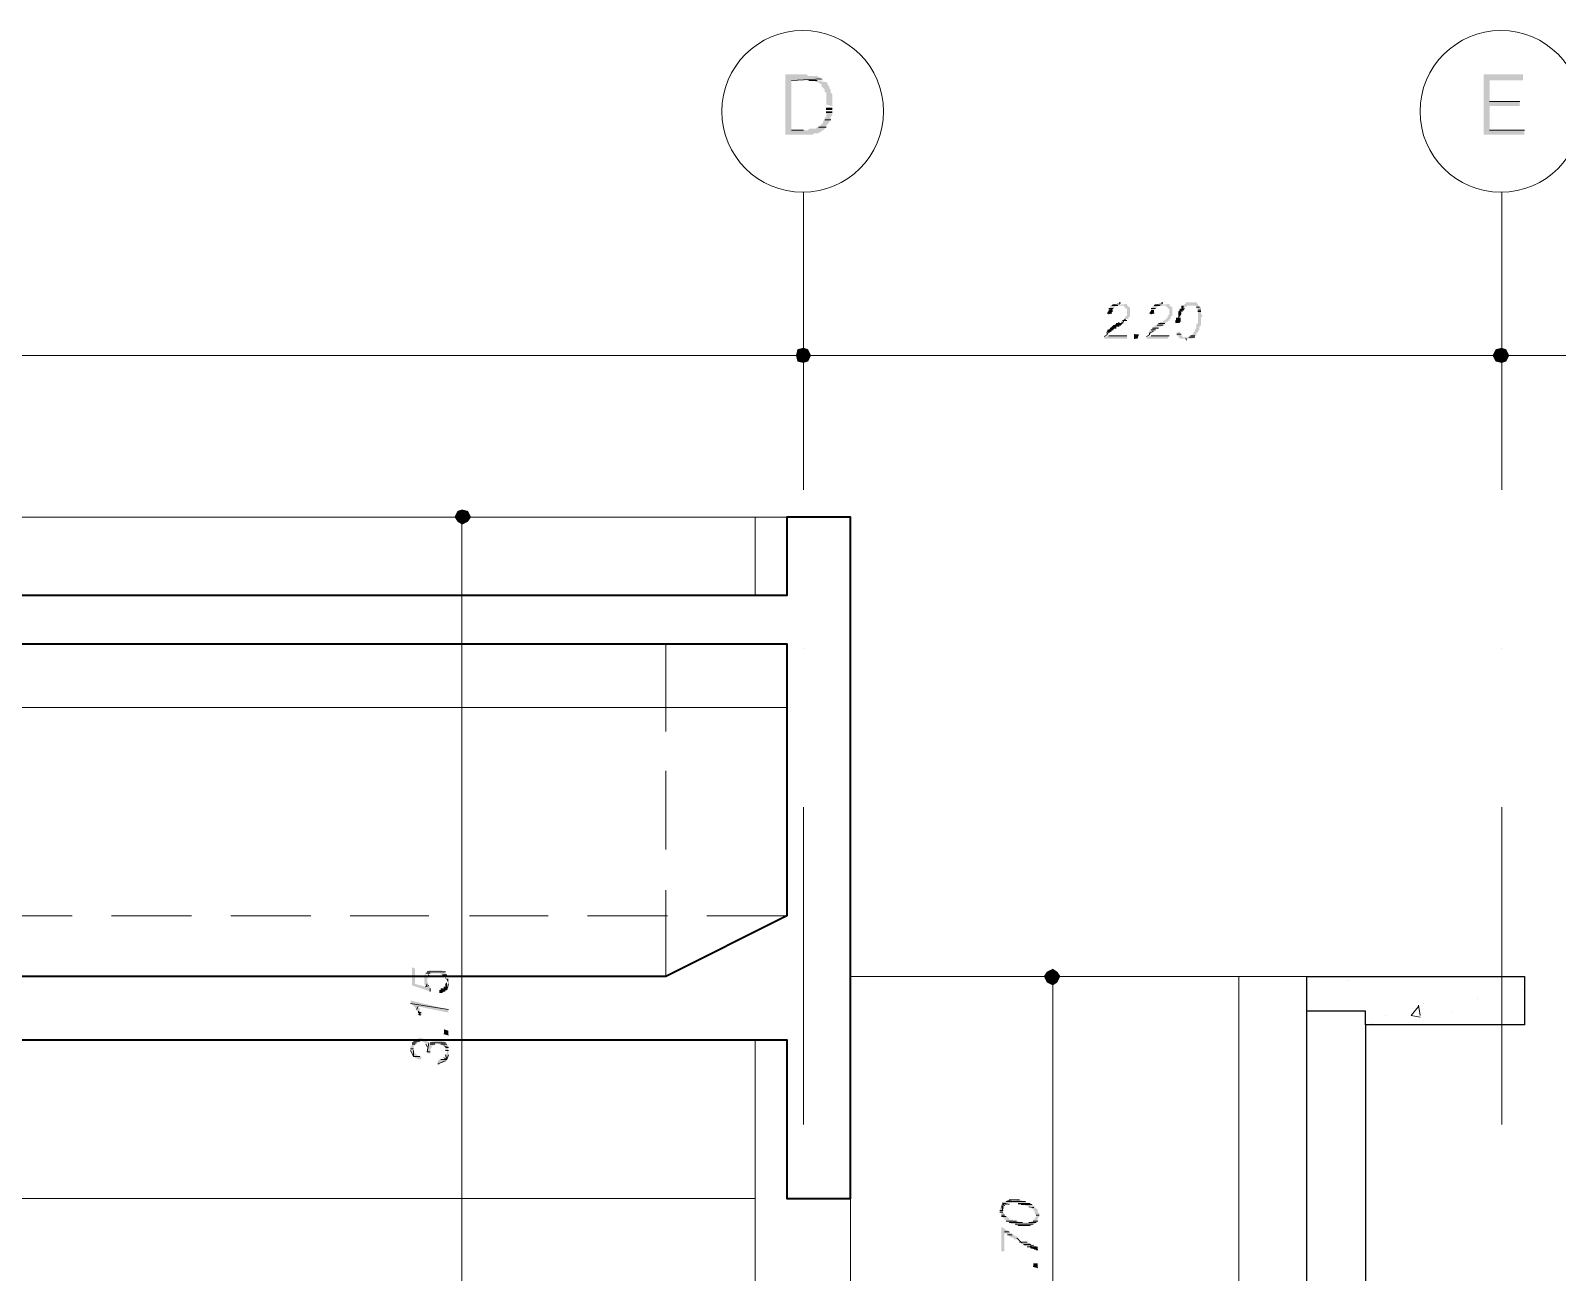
# Model space of a CAD drawing. Header units: millimetres. Extents: x 182 to 575, y -105 to 95.
# Drawn here: x 288.697 to 293.508, y 87.478 to 91.392 of the extents above; entities that cross this region are included whole.
import ezdxf

# ---------------------------------------------------------------- set-up
doc = ezdxf.new("R2010")
doc.units = ezdxf.units.MM
doc.header["$MEASUREMENT"] = 0
doc.layers.add('PDF_Geometry', color=7, linetype='Continuous')
doc.layers.add('PDF_Solid Fills', color=7, linetype='Continuous')

msp = doc.modelspace()

# ---------------------------------------------------------------- hatches: boundary and pattern name
at = {"layer": 'PDF_Solid Fills', "transparency": 33554559}
for points in [[(291.1659, 91.2348), (291.1945, 91.2348), (291.1945, 91.2396), (291.1897, 91.2396), (291.185, 91.2443), (291.1802, 91.2443), (291.1754, 91.2491), (291.1469, 91.2491), (291.1421, 91.2539), (291.0754, 91.2539), (291.0754, 91.0634), (291.1612, 91.0634), (291.1652, 91.0675), (291.1802, 91.0681), (291.1845, 91.0725), (291.1897, 91.0729), (291.1897, 91.0777), (291.1945, 91.0777), (291.1993, 91.0824), (291.204, 91.0872), (291.204, 91.092), (291.2088, 91.0967), (291.2135, 91.1015), (291.2135, 91.1062), (291.2183, 91.111), (291.2183, 91.1205), (291.2231, 91.1253), (291.2231, 91.1301), (291.204, 91.1348), (291.204, 91.1205), (291.1993, 91.1158), (291.1993, 91.111), (291.1945, 91.1062), (291.1945, 91.1015), (291.1897, 91.0967), (291.185, 91.092), (291.1802, 91.0872), (291.1754, 91.0872), (291.1707, 91.0824), (291.1516, 91.0824), (291.1469, 91.0777), (291.0945, 91.0777), (291.0945, 91.2348), (291.1612, 91.2348), (291.1666, 91.2341), (291.1707, 91.2301), (291.1802, 91.2301), (291.1802, 91.2253), (291.185, 91.2253), (291.1897, 91.2205), (291.1897, 91.2158), (291.1945, 91.211), (291.1993, 91.2062), (291.1993, 91.1967), (291.204, 91.1967), (291.204, 91.1586), (291.2231, 91.1539), (291.2231, 91.192), (291.2183, 91.1967), (291.2183, 91.2062), (291.2135, 91.211), (291.2135, 91.2158), (291.2088, 91.2205), (291.2088, 91.2253), (291.204, 91.2301), (291.1993, 91.2301)], [(293.404, 91.0634), (293.404, 91.0777), (293.2945, 91.0777), (293.2945, 91.1539), (293.3897, 91.1539), (293.3897, 91.1681), (293.2945, 91.1681), (293.2945, 91.2348), (293.3993, 91.2348), (293.3993, 91.2539), (293.2754, 91.2539), (293.2754, 91.0634)], [(292.1516, 90.5158), (292.1516, 90.492), (292.1469, 90.492), (292.1469, 90.4872), (292.1421, 90.4824), (292.1564, 90.4824), (292.1564, 90.4872), (292.1612, 90.492), (292.1612, 90.5205), (292.1564, 90.5205), (292.1564, 90.5253), (292.1516, 90.5253), (292.1516, 90.5301), (292.104, 90.5253), (292.0993, 90.5253), (292.0993, 90.5205), (292.0945, 90.5158), (292.0945, 90.511), (292.1088, 90.511), (292.1088, 90.5158), (292.1135, 90.5205), (292.1183, 90.5253), (292.1421, 90.5253), (292.1421, 90.5205), (292.1469, 90.5205), (292.1469, 90.5158)], [(292.2231, 90.4443), (292.2183, 90.4396), (292.2373, 90.4443), (292.2373, 90.4491), (292.2421, 90.4491), (292.2469, 90.4539), (292.2516, 90.4539), (292.2516, 90.4586), (292.2612, 90.4586), (292.2612, 90.4634), (292.2659, 90.4634), (292.2707, 90.4681), (292.2754, 90.4729), (292.2802, 90.4729), (292.2802, 90.4777), (292.285, 90.4777), (292.285, 90.4824), (292.2897, 90.4824), (292.2897, 90.492), (292.2945, 90.492), (292.2945, 90.5205), (292.2897, 90.5205), (292.2897, 90.5253), (292.285, 90.5253), (292.285, 90.5301), (292.2373, 90.5253), (292.2326, 90.5253), (292.2326, 90.5205), (292.2278, 90.5158), (292.2278, 90.511), (292.2373, 90.511), (292.2421, 90.5158), (292.2469, 90.5205), (292.2516, 90.5253), (292.2754, 90.5253), (292.2754, 90.5205), (292.2802, 90.5205), (292.2802, 90.5158), (292.285, 90.5158), (292.285, 90.4967), (292.2802, 90.492), (292.2802, 90.4872), (292.2754, 90.4824), (292.2707, 90.4777), (292.2659, 90.4777), (292.2659, 90.4729), (292.2564, 90.4729), (292.2564, 90.4681), (292.2516, 90.4681), (292.2469, 90.4634), (292.2421, 90.4634), (292.2373, 90.4586), (292.2326, 90.4539), (292.2278, 90.4491), (292.2231, 90.4491)], [(292.3516, 90.4301), (292.3469, 90.4253), (292.3278, 90.4253), (292.3278, 90.4301), (292.3231, 90.4301), (292.3231, 90.4348), (292.3183, 90.4396), (292.3183, 90.4443), (292.3088, 90.4396), (292.3088, 90.4301), (292.3135, 90.4301), (292.3135, 90.4253), (292.3183, 90.4253), (292.3183, 90.4205), (292.3612, 90.4205), (292.3612, 90.4253), (292.3659, 90.4253), (292.3659, 90.4301), (292.3707, 90.4301), (292.3707, 90.4396), (292.3754, 90.4396), (292.3754, 90.4443), (292.3802, 90.4491), (292.3802, 90.4586), (292.385, 90.4634), (292.385, 90.4872), (292.3897, 90.492), (292.3897, 90.4967), (292.385, 90.4967), (292.385, 90.5205), (292.3802, 90.5205), (292.3802, 90.5253), (292.3754, 90.5253), (292.3754, 90.5301), (292.3707, 90.5348), (292.3373, 90.5348), (292.3373, 90.5301), (292.3326, 90.5301), (292.3326, 90.5253), (292.3278, 90.5253), (292.3278, 90.5205), (292.3373, 90.5205), (292.3421, 90.5253), (292.3659, 90.5253), (292.3707, 90.5205), (292.3707, 90.5158), (292.3754, 90.5158), (292.3754, 90.4681), (292.3707, 90.4681), (292.3707, 90.4539), (292.3659, 90.4491), (292.3659, 90.4443), (292.3612, 90.4396), (292.3612, 90.4348), (292.3564, 90.4348), (292.3564, 90.4301)], [(292.3326, 90.511), (292.3183, 90.5158), (292.3183, 90.5062), (292.3278, 90.5062), (292.3278, 90.511)], [(292.0897, 90.4443), (292.085, 90.4396), (292.104, 90.4443), (292.104, 90.4491), (292.1088, 90.4491), (292.1135, 90.4539), (292.1183, 90.4539), (292.1183, 90.4586), (292.1278, 90.4586), (292.1278, 90.4634), (292.1326, 90.4634), (292.1373, 90.4681), (292.1231, 90.4729), (292.1231, 90.4681), (292.1183, 90.4681), (292.1135, 90.4634), (292.1088, 90.4634), (292.104, 90.4586), (292.0993, 90.4539), (292.0945, 90.4491), (292.0897, 90.4491)], [(292.0802, 90.4253), (292.0802, 90.4205), (292.1516, 90.4205), (292.1516, 90.4301), (292.0945, 90.4301)], [(292.1754, 90.4348), (292.1754, 90.4205), (292.185, 90.4205), (292.1897, 90.4348)], [(292.2135, 90.4253), (292.2135, 90.4205), (292.2802, 90.4205), (292.285, 90.4301), (292.2278, 90.4301)], [(291.1135, 90.3872), (291.1088, 90.3681), (291.1135, 90.3491), (291.1326, 90.3443), (291.1469, 90.3491), (291.1564, 90.3681), (291.1469, 90.3872), (291.1326, 90.392)], [(293.3135, 90.3872), (293.304, 90.3681), (293.3135, 90.3491), (293.3326, 90.3443), (293.3469, 90.3491), (293.3564, 90.3681), (293.3469, 90.3872), (293.3326, 90.392)], [(290.0564, 89.8824), (290.0421, 89.8777), (290.0326, 89.8586), (290.0421, 89.8443), (290.0564, 89.8348), (290.0754, 89.8443), (290.085, 89.8586), (290.0754, 89.8777)], [(289.985, 88.3586), (289.9945, 88.3586), (289.9977, 88.3618), (290.004, 88.3634), (290.004, 88.3662), (290.0088, 88.3682), (290.0135, 88.3777), (290.0135, 88.392), (290.01, 88.3741), (290.0088, 88.3729), (290.0088, 88.392), (290.004, 88.3872), (290.004, 88.3777), (289.9993, 88.3777), (289.9993, 88.3729), (289.9897, 88.3729), (289.9897, 88.3682), (289.985, 88.3682)], [(291.9183, 88.4348), (291.8992, 88.4253), (291.8897, 88.411), (291.8992, 88.392), (291.9183, 88.3824), (291.9326, 88.392), (291.9421, 88.411), (291.9326, 88.4253)], [(289.9135, 88.3015), (289.9231, 88.3015), (289.9231, 88.311), (289.9183, 88.311), (289.9183, 88.3158), (290.0135, 88.2967), (290.0135, 88.3062), (289.8945, 88.3348), (289.8945, 88.3253), (289.8993, 88.3205), (289.904, 88.3193), (289.904, 88.3158), (289.9088, 88.3158), (289.9088, 88.311), (289.9135, 88.3062)], [(289.9183, 88.292), (289.9231, 88.2872), (289.9278, 88.2872)], [(289.9993, 88.2301), (290.0135, 88.2253), (290.0135, 88.2396), (289.9993, 88.2443)], [(291.7945, 87.5967), (291.7897, 87.5967), (291.7897, 87.6015), (291.785, 87.6015), (291.7802, 87.6062), (291.7754, 87.6062), (291.7754, 87.611), (291.7707, 87.611), (291.7659, 87.6158), (291.7564, 87.6205), (291.7564, 87.5443), (291.7659, 87.5443), (291.7659, 87.6015), (291.7707, 87.6015), (291.7754, 87.5967), (291.7802, 87.5967), (291.7802, 87.592), (291.785, 87.592), (291.785, 87.5872), (291.7945, 87.5872), (291.7945, 87.5824), (291.8135, 87.5824), (291.8088, 87.5872), (291.804, 87.592), (291.7992, 87.592)], [(291.8469, 87.5682), (291.8231, 87.5682), (291.8278, 87.5634), (291.8516, 87.5634)], [(291.8469, 87.557), (291.8469, 87.5539), (291.8588, 87.5515), (291.8612, 87.5491), (291.8707, 87.5491), (291.8707, 87.5586), (291.8421, 87.5586)], [(291.8564, 87.4967), (291.8707, 87.492), (291.8707, 87.5062), (291.8564, 87.5062)]]:
    msp.add_hatch(color=256, dxfattribs=at).paths.add_polyline_path(points)
h = msp.add_hatch(color=256, dxfattribs=at)
h.paths.add_polyline_path([(289.9897, 88.4205), (289.9897, 88.4158), (289.9945, 88.4158), (290.0135, 88.411), (290.0088, 88.4158), (290.004, 88.4205), (290.004, 88.4253), (289.9945, 88.4253), (289.9945, 88.4301), (289.9516, 88.4301), (289.9469, 88.4253), (289.9421, 88.4205), (289.9516, 88.4158), (289.9564, 88.4205)])
h.paths.add_polyline_path([(289.9373, 88.4158), (289.9373, 88.3872), (289.9421, 88.3824), (289.9421, 88.3777), (289.9088, 88.3872), (289.9088, 88.4348), (289.8993, 88.4396), (289.8993, 88.3824), (289.9564, 88.3634), (289.9564, 88.3777), (289.9516, 88.3824), (289.9469, 88.3872), (289.9469, 88.4062), (289.9421, 88.4205), (289.9421, 88.4158)])
h = msp.add_hatch(color=256, dxfattribs=at)
h.paths.add_polyline_path([(289.9373, 88.3967), (289.9373, 88.4062), (289.9373, 88.3967)], flags=0)
h.paths.add_polyline_path([(289.9373, 88.4062), (289.9373, 88.3967), (289.9373, 88.4062)], flags=0)
h.paths.add_polyline_path([(289.9373, 88.3872), (289.9373, 88.4158), (289.9373, 88.3872)], flags=0)
h.paths.add_polyline_path([(289.9421, 88.3824), (289.9421, 88.4205), (289.9421, 88.3824)], flags=0)
h.paths.add_polyline_path([(289.9421, 88.4205), (289.9421, 88.3824), (289.9421, 88.4205)], flags=0)
h = msp.add_hatch(color=256, dxfattribs=at)
h.paths.add_polyline_path([(289.9278, 88.1491), (289.9278, 88.1586), (289.9183, 88.1586), (289.9135, 88.1634), (289.9088, 88.1681), (289.904, 88.1729), (289.904, 88.192), (289.9088, 88.192), (289.9088, 88.1967), (289.9135, 88.2015), (289.9183, 88.2015), (289.9231, 88.2062), (289.9278, 88.2062), (289.9338, 88.2051), (289.9373, 88.2015), (289.9421, 88.2015), (289.9421, 88.1967), (289.9516, 88.2015), (289.9469, 88.2062), (289.9421, 88.211), (289.9373, 88.211), (289.9326, 88.2158), (289.9183, 88.2158), (289.9135, 88.211), (289.9088, 88.211), (289.904, 88.2062), (289.8993, 88.2015), (289.8993, 88.192), (289.8945, 88.192), (289.8945, 88.1777), (289.8993, 88.1681), (289.8993, 88.1634), (289.904, 88.1586), (289.9088, 88.1586), (289.9088, 88.1539), (289.9151, 88.1523), (289.9183, 88.1491)])
h.paths.add_polyline_path([(289.9802, 88.1348), (289.985, 88.1348), (289.9866, 88.1364), (289.9993, 88.1396), (290.0016, 88.142), (290.0088, 88.1443), (290.0088, 88.1491), (290.0135, 88.1539), (290.0135, 88.192), (290.0088, 88.1967), (290.004, 88.2015), (289.9993, 88.2062), (289.9945, 88.2062), (289.9897, 88.211), (289.9707, 88.211), (289.9707, 88.2062), (289.9612, 88.2062), (289.9612, 88.2015), (289.9564, 88.2015), (289.9564, 88.1967), (289.9516, 88.1967), (289.9516, 88.2015), (289.9469, 88.1872), (289.9469, 88.1681), (289.9564, 88.1681), (289.9564, 88.1824), (289.9612, 88.1872), (289.9612, 88.192), (289.9659, 88.192), (289.9659, 88.1967), (289.9707, 88.1967), (289.9754, 88.2015), (289.9802, 88.2015), (289.985, 88.1967), (289.9945, 88.1967), (289.9945, 88.192), (289.9993, 88.192), (290.004, 88.1872), (290.004, 88.1777), (290.0088, 88.1777), (290.0088, 88.1681), (290.004, 88.1634), (290.004, 88.1539), (289.9993, 88.1539), (289.9993, 88.1491), (289.985, 88.1491), (289.9802, 88.1443)])
h = msp.add_hatch(color=256, dxfattribs=at)
h.paths.add_polyline_path([(291.8612, 87.6872), (291.8564, 87.6872), (291.8564, 87.692), (291.8278, 87.692), (291.8326, 87.6872), (291.8421, 87.6872), (291.8612, 87.6824)])
h.paths.add_polyline_path([(291.8707, 87.6777), (291.8659, 87.6777), (291.8659, 87.6824), (291.8612, 87.6824), (291.8516, 87.6824), (291.8516, 87.6777), (291.8564, 87.6777), (291.8564, 87.6729), (291.8612, 87.6729), (291.8612, 87.6634), (291.8659, 87.6586), (291.8659, 87.6539), (291.8612, 87.6491), (291.8612, 87.6443), (291.8564, 87.6443), (291.8564, 87.6396), (291.8516, 87.6396), (291.8469, 87.6348), (291.8135, 87.6348), (291.8088, 87.6396), (291.7945, 87.6396), (291.7897, 87.6443), (291.7802, 87.6443), (291.7802, 87.6491), (291.7754, 87.6491), (291.7754, 87.6539), (291.7707, 87.6539), (291.7659, 87.6586), (291.7659, 87.6634), (291.7612, 87.6681), (291.7612, 87.6777), (291.7659, 87.6824), (291.7659, 87.6872), (291.7707, 87.692), (291.7802, 87.692), (291.785, 87.6967), (291.8373, 87.6967), (291.8326, 87.7015), (291.8231, 87.7015), (291.8183, 87.7062), (291.7754, 87.7015), (291.7659, 87.7015), (291.7659, 87.6967), (291.7612, 87.6967), (291.7564, 87.692), (291.7564, 87.6824), (291.7516, 87.6824), (291.7516, 87.6681), (291.7564, 87.6634), (291.7564, 87.6539), (291.7612, 87.6539), (291.7612, 87.6491), (291.7659, 87.6491), (291.7659, 87.6443), (291.7707, 87.6443), (291.7707, 87.6396), (291.7754, 87.6396), (291.7802, 87.6348), (291.785, 87.6348), (291.785, 87.6301), (291.7992, 87.6301), (291.804, 87.6253), (291.8516, 87.6253), (291.8564, 87.6301), (291.8612, 87.6301), (291.8659, 87.6348), (291.8707, 87.6396), (291.8707, 87.6491), (291.8754, 87.6539), (291.8754, 87.6634), (291.8707, 87.6681)])

# ---------------------------------------------------------------- linework, layer by layer
at = {"layer": 'PDF_Geometry', "lineweight": 20}
msp.add_lwpolyline([(291.1897, 91.2396), (291.0945, 91.2348), (291.1897, 91.2396)], close=True, dxfattribs=at)
for points in [[(291.1588, 91.2348), (291.1754, 91.2348), (291.1493, 91.2348)], [(293.3897, 91.1681), (293.2945, 91.1681), (293.3897, 91.1681)], [(291.1802, 91.0872), (291.204, 91.0872), (291.1802, 91.0872)], [(291.1993, 91.111), (291.2183, 91.111), (291.1993, 91.111)], [(291.0945, 91.0777), (291.1326, 91.0777), (291.0945, 91.0777)], [(293.404, 91.0777), (293.2945, 91.0777), (293.404, 91.0777)], [(286.9278, 89.8586), (291.0802, 89.8586)], [(290.9802, 89.8586), (290.9802, 89.611)], [(292.504, 86.711), (292.504, 88.411), (292.7183, 88.411)], [(290.9802, 88.211), (290.9802, 86.711)], [(286.9278, 87.711), (290.9802, 87.711)], [(291.2802, 87.711), (291.2802, 86.711)]]:
    msp.add_lwpolyline(points, dxfattribs=at)
msp.add_lwpolyline([(291.2135, 91.1562, 0, 0, 0), (291.2135, 91.1491, 0.0191, 0.0191, 0), (291.2135, 91.142, 0, 0, 0), (291.2135, 91.1372, 0.0191, 0.0191, 0), (291.2135, 91.1324, 0, 0, 0)], format="xyseb", dxfattribs=at)
at = {"layer": 'PDF_Geometry', "lineweight": 13}
for points in [[(291.1326, 89.9443), (291.1326, 90.8824)], [(293.3326, 89.9443), (293.3326, 90.8824)], [(292.1088, 90.5158), (292.0945, 90.5158), (292.1088, 90.5158)], [(292.104, 90.5253), (292.1231, 90.5253), (292.104, 90.5253)], [(292.1302, 90.5348), (292.1278, 90.5348), (292.1278, 90.5348), (292.1278, 90.5348), (292.1302, 90.5324), (292.1278, 90.5301), (292.1064, 90.5277)], [(292.1159, 90.5253), (292.1135, 90.5253), (292.1088, 90.5253)], [(292.2421, 90.5158), (292.2278, 90.5158), (292.2421, 90.5158)], [(292.2373, 90.5253), (292.2564, 90.5253), (292.2373, 90.5253)], [(292.2635, 90.5348), (292.2612, 90.5348), (292.2612, 90.5348), (292.2612, 90.5348), (292.2635, 90.5324), (292.2612, 90.5301), (292.2397, 90.5277)], [(292.2493, 90.5253), (292.2469, 90.5253), (292.2421, 90.5253)], [(292.3707, 90.5205), (292.3802, 90.5205), (292.3707, 90.5205)], [(292.385, 90.511), (292.3754, 90.511), (292.385, 90.511)], [(292.3754, 90.5062), (292.385, 90.5062), (292.3754, 90.5062)], [(292.104, 90.5015), (292.0897, 90.5015), (292.104, 90.5015)], [(292.104, 90.5015), (292.0945, 90.5015), (292.104, 90.5015)], [(292.1135, 90.4634), (292.1326, 90.4634), (292.1135, 90.4634)], [(292.1373, 90.4681), (292.1183, 90.4681), (292.1373, 90.4681)], [(292.1183, 90.4681), (292.1373, 90.4681), (292.1183, 90.4681)], [(292.1469, 90.4824), (292.1445, 90.4801), (292.1421, 90.4777), (292.1397, 90.4729), (292.135, 90.4729), (292.1397, 90.4705)], [(292.1373, 90.4777), (292.1516, 90.4777), (292.1373, 90.4777)], [(292.2373, 90.5015), (292.2231, 90.5015), (292.2373, 90.5015)], [(292.2373, 90.5015), (292.2278, 90.5015), (292.2373, 90.5015)], [(292.2469, 90.4634), (292.2659, 90.4634), (292.2469, 90.4634)], [(292.2707, 90.4681), (292.2516, 90.4681), (292.2707, 90.4681)], [(292.2516, 90.4681), (292.2707, 90.4681), (292.2516, 90.4681)], [(292.1016, 90.4443), (292.0921, 90.4396), (292.0897, 90.4372), (292.0897, 90.4324), (292.0802, 90.4277)], [(292.1088, 90.4491), (292.0945, 90.4491), (292.1088, 90.4491)], [(292.0945, 90.4491), (292.1088, 90.4491), (292.0945, 90.4491)], [(292.1516, 90.4301), (292.0945, 90.4301), (292.1516, 90.4301)], [(292.0993, 90.4539), (292.1183, 90.4539), (292.0993, 90.4539)], [(292.1754, 90.4205), (292.1754, 90.4348), (292.1754, 90.4205)], [(292.235, 90.4443), (292.2254, 90.4396), (292.2231, 90.4372), (292.2231, 90.4324), (292.2135, 90.4277)], [(292.2421, 90.4491), (292.2278, 90.4491), (292.2421, 90.4491)], [(292.2278, 90.4491), (292.2421, 90.4491), (292.2278, 90.4491)], [(292.285, 90.4301), (292.2278, 90.4301), (292.285, 90.4301)], [(292.2326, 90.4539), (292.2516, 90.4539), (292.2326, 90.4539)], [(292.3231, 90.4348), (292.3088, 90.4348), (292.3231, 90.4348)], [(292.3373, 90.4253), (292.3373, 90.4253), (292.3373, 90.4253)], [(292.3397, 90.4205), (292.3373, 90.4205), (292.3397, 90.4158), (292.3397, 90.4158), (292.3397, 90.4158)], [(292.3469, 90.4253), (292.3659, 90.4253), (292.3469, 90.4253)], [(292.3516, 90.4301), (292.3659, 90.4301), (292.3516, 90.4301)], [(282.5564, 90.3681), (282.5802, 90.3681), (291.0802, 90.3681), (291.1088, 90.3681)], [(291.1564, 90.3681), (291.1802, 90.3681), (293.2802, 90.3681), (293.304, 90.3681)], [(293.3564, 90.3681), (293.3802, 90.3681), (298.8326, 90.3681), (298.8564, 90.3681)], [(291.2802, 88.4062), (291.2802, 89.8586), (286.9278, 89.8586), (286.9278, 90.1586), (286.7278, 90.1586), (286.7278, 89.8586), (282.3802, 89.8586), (282.3802, 88.4158)], [(291.1802, 89.8586), (289.9707, 89.8586)], [(290.0564, 86.7348), (290.0564, 86.7586), (290.0564, 89.811), (290.0564, 89.8348)], [(290.6992, 89.4586), (290.6992, 89.1824)], [(291.1326, 89.4443), (291.1326, 89.4443)], [(293.3326, 89.4443), (293.3326, 89.4443)], [(282.5802, 89.2586), (291.0802, 89.2586)], [(290.6992, 89.0586), (290.6992, 88.811)], [(291.1326, 87.9443), (291.1326, 88.9443)], [(293.3326, 87.9443), (293.3326, 88.9443)], [(290.6992, 88.6824), (290.6992, 88.411)], [(288.5802, 88.6015), (288.8278, 88.6015)], [(288.9516, 88.6015), (289.204, 88.6015)], [(289.3278, 88.6015), (289.5802, 88.6015)], [(289.704, 88.6015), (289.9516, 88.6015)], [(290.0802, 88.6015), (290.3278, 88.6015)], [(290.4516, 88.6015), (290.704, 88.6015)], [(290.8278, 88.6015), (291.0802, 88.6015)], [(289.9564, 88.4205), (289.9421, 88.4205), (289.9564, 88.4205)], [(289.9469, 88.4253), (289.9993, 88.4253), (289.9469, 88.4253)], [(289.9469, 88.4253), (290.004, 88.4253), (289.9469, 88.4253)], [(289.9516, 88.4158), (289.9516, 88.4158), (289.9469, 88.4086)], [(290.0088, 88.4158), (289.9945, 88.4158), (290.0088, 88.4158)], [(289.9945, 88.4158), (290.0088, 88.4158), (289.9945, 88.4158)], [(292.504, 88.411), (291.2802, 88.411)], [(292.404, 88.411), (291.8278, 88.411)], [(291.9183, 88.3824), (291.9183, 88.3586), (291.9183, 86.7586), (291.9183, 86.7348)], [(289.9135, 88.3062), (289.9183, 88.3158), (289.9135, 88.3062)], [(289.9183, 88.3015), (289.9207, 88.2991), (289.9231, 88.2943), (289.9231, 88.2896)], [(289.9278, 88.2967), (289.9183, 88.2967), (289.9278, 88.2967)], [(289.9183, 88.292), (289.9278, 88.292), (289.9183, 88.292)], [(289.9135, 88.2015), (289.8993, 88.2015), (289.9135, 88.2015)], [(289.8993, 88.2015), (289.9135, 88.2015), (289.8993, 88.2015)], [(289.9088, 88.1967), (289.8993, 88.1967), (289.9088, 88.1967)], [(289.9421, 88.1967), (289.9421, 88.1967), (289.9469, 88.1896)], [(290.0135, 88.2253), (289.9993, 88.2301), (290.0135, 88.2253)], [(289.904, 88.1824), (289.8945, 88.1824), (289.904, 88.1824)], [(289.8945, 88.1777), (289.904, 88.1586), (289.8945, 88.1777)], [(289.9231, 88.1586), (289.904, 88.1586), (289.9231, 88.1586)], [(289.9564, 88.1729), (289.9469, 88.1729), (289.9564, 88.1729)], [(289.9897, 88.1491), (290.0088, 88.1491), (289.9897, 88.1491)], [(290.004, 88.1872), (290.0135, 88.1872), (290.004, 88.1872)], [(290.0135, 88.1777), (290.004, 88.1777), (290.0135, 88.1777)], [(291.7516, 87.6729), (291.7612, 87.6729), (291.7516, 87.6729)], [(291.7516, 87.6681), (291.7612, 87.6681), (291.7516, 87.6681)], [(291.7802, 87.692), (291.7612, 87.6967), (291.7802, 87.692)], [(291.7707, 87.692), (291.7612, 87.6967), (291.7707, 87.692)], [(291.7659, 87.6872), (291.7612, 87.6967), (291.7659, 87.6872)], [(291.7612, 87.6777), (291.7612, 87.6967), (291.7612, 87.6777)], [(291.8326, 87.7015), (291.7707, 87.7015), (291.8326, 87.7015)], [(291.7945, 87.7062), (291.7993, 87.7062), (291.7945, 87.7062), (291.7754, 87.7039)], [(291.8231, 87.7015), (291.7754, 87.7015), (291.8231, 87.7015)], [(291.8135, 87.7062), (291.7802, 87.7062), (291.8135, 87.7062)], [(291.7992, 87.7062), (291.7897, 87.7062), (291.7992, 87.7062)], [(291.8231, 87.692), (291.8516, 87.692), (291.8231, 87.692)], [(291.8421, 87.6848), (291.854, 87.6824), (291.8588, 87.6824)], [(291.7564, 87.6586), (291.7659, 87.6586), (291.7564, 87.6586)], [(291.7707, 87.6539), (291.7564, 87.6539), (291.7707, 87.6539)], [(291.8564, 87.6301), (291.7992, 87.6301), (291.8564, 87.6301)], [(291.7992, 87.6301), (291.8564, 87.6301), (291.7992, 87.6301)], [(291.8088, 87.6253), (291.8469, 87.6253), (291.8088, 87.6253)], [(291.8469, 87.6253), (291.8088, 87.6253), (291.8469, 87.6253)], [(291.8373, 87.6253), (291.8231, 87.6253), (291.8373, 87.6253)], [(291.8707, 87.6396), (291.8564, 87.6396), (291.8707, 87.6396)], [(291.8564, 87.6396), (291.8707, 87.6396), (291.8564, 87.6396)], [(291.7802, 87.6062), (291.7659, 87.6062), (291.7802, 87.6062)], [(291.7754, 87.5967), (291.7897, 87.5967), (291.7754, 87.5967)], [(291.8135, 87.5729), (291.8373, 87.5729), (291.8135, 87.5729)], [(291.8373, 87.5729), (291.8135, 87.5729), (291.8373, 87.5729)], [(291.8373, 87.5586), (291.8659, 87.5586), (291.8373, 87.5586)], [(291.8588, 87.5634), (291.8469, 87.561), (291.8516, 87.5586), (291.8564, 87.5586)], [(291.8707, 87.492), (291.8564, 87.4967), (291.8707, 87.492)]]:
    msp.add_lwpolyline(points, dxfattribs=at)
at = {"layer": 'PDF_Geometry', "lineweight": 13, "const_width": 0.00952}
for points in [[(292.1064, 90.511), (292.0992, 90.5086), (292.0992, 90.5039), (292.0921, 90.5015)], [(292.2326, 90.511), (292.2326, 90.5086), (292.2326, 90.5039), (292.2254, 90.5015)], [(292.3302, 90.5205), (292.3278, 90.5205), (292.3278, 90.5158), (292.3326, 90.5134)]]:
    msp.add_lwpolyline(points, dxfattribs=at)
at = {"layer": 'PDF_Geometry', "lineweight": 13}
for points in [[(292.3207, 90.5062, 0.00952, 0.00952, 0), (292.3183, 90.5039, 0.00953, 0.00953, 0), (292.3183, 90.4991, 0.00953, 0.00953, 0), (292.3159, 90.4943, 0.00953, 0.00953, 0), (292.3135, 90.492, 0, 0, 0), (292.3135, 90.4872, 0.0143, 0.0143, 0), (292.3135, 90.4824, 0.0143, 0.0143, 0), (292.3135, 90.4777, 0.0143, 0.0143, 0), (292.3112, 90.4753, 0.0143, 0.0143, 0), (292.3112, 90.4705, 0, 0, 0), (292.3112, 90.4658, 0, 0, 0), (292.3112, 90.461, 0, 0, 0), (292.3112, 90.4562, 0, 0, 0), (292.3112, 90.4515, 0, 0, 0), (292.3112, 90.4467, 0, 0, 0), (292.3064, 90.442, 0, 0, 0)], [(289.9731, 88.4348, 0, 0, 0), (289.9707, 88.4348, 0.0191, 0.0191, 0), (289.9707, 88.4348, 0, 0, 0), (289.9707, 88.4301, 0, 0, 0), (289.9707, 88.4301, 0, 0, 0)], [(290.004, 88.4134, 0.00000228, 0.00000228, 0), (290.0088, 88.4086, 0, 0, 0), (290.0088, 88.4039, 0.00952, 0.00952, 0), (290.0088, 88.3991, 0, 0, 0), (290.0112, 88.3943, 0, 0, 0), (290.0112, 88.3801, 0, 0, 0)], [(291.8278, 87.692, 0.0381, 0.0381, 0), (291.8278, 87.6967, 0, 0, 0), (291.8016, 87.6967, 0, 0, 0)], [(291.8159, 87.5824, 0, 0, 0), (291.8088, 87.5801, 0, 0, 0), (291.8112, 87.5777, 0.0168, 0.0168, 0), (291.8159, 87.5777, 0, 0, 0), (291.8183, 87.5753, 0, 0, 0), (291.8207, 87.5729, 0, 0, 0), (291.8254, 87.5729, 0, 0, 0), (291.8302, 87.5682, 0, 0, 0)]]:
    msp.add_lwpolyline(points, format="xyseb", dxfattribs=at)
for points in [[(291.1326, 90.4586), (291.1326, 90.2634)], [(293.3326, 90.4586), (293.3326, 89.9777)], [(289.9469, 88.3872), (289.9421, 88.3777), (289.9469, 88.3872)], [(289.9516, 88.3824), (289.9421, 88.3777), (289.9516, 88.3824)], [(289.9564, 88.3729), (289.9564, 88.3634), (289.9564, 88.3729)], [(289.9993, 88.3777), (290.0088, 88.3682), (289.9993, 88.3777)], [(290.0135, 88.3872), (290.0088, 88.3682), (290.0135, 88.3872)], [(289.8945, 88.3253), (290.0135, 88.3062), (289.8945, 88.3253)], [(289.9231, 88.2062), (289.904, 88.2062), (289.9231, 88.2062)], [(289.904, 88.2062), (289.9231, 88.2062), (289.904, 88.2062)], [(289.9469, 88.1729), (289.9516, 88.2015), (289.9469, 88.1729)], [(290.004, 88.2015), (289.9564, 88.2015), (290.004, 88.2015)], [(289.9707, 88.1967), (289.9564, 88.1967), (289.9707, 88.1967)], [(290.0088, 88.1967), (289.9897, 88.1967), (290.0088, 88.1967)], [(289.9897, 88.1967), (290.0088, 88.1967), (289.9897, 88.1967)], [(289.904, 88.1777), (289.904, 88.1586), (289.904, 88.1777)], [(289.9993, 88.192), (290.0135, 88.1872), (289.9993, 88.192)], [(289.9993, 88.1539), (290.0088, 88.1491), (289.9993, 88.1539)], [(290.004, 88.1634), (290.0088, 88.1491), (290.004, 88.1634)], [(290.0135, 88.1634), (290.0088, 88.1491), (290.0135, 88.1634)], [(290.004, 88.1443), (289.9802, 88.1348), (290.004, 88.1443)], [(289.985, 88.1348), (289.9802, 88.1348), (289.985, 88.1348)], [(291.7564, 87.6872), (291.7612, 87.6729), (291.7564, 87.6872)], [(291.8183, 87.692), (291.8516, 87.692), (291.8183, 87.692)], [(291.7945, 87.6396), (291.7707, 87.6396), (291.7945, 87.6396)], [(291.7754, 87.6396), (291.804, 87.6396), (291.7754, 87.6396)], [(291.804, 87.6396), (291.7754, 87.6396), (291.804, 87.6396)], [(291.8231, 87.6348), (291.7802, 87.6348), (291.8231, 87.6348)], [(291.8659, 87.6348), (291.8421, 87.6348), (291.8659, 87.6348)], [(291.8659, 87.6586), (291.8754, 87.6586), (291.8659, 87.6586)], [(291.8754, 87.6586), (291.8659, 87.6586), (291.8754, 87.6586)], [(291.8659, 87.5491), (291.8707, 87.5491), (291.8659, 87.5491)]]:
    msp.add_lwpolyline(points, close=True, dxfattribs=at)
at = {"layer": 'PDF_Geometry', "lineweight": 40}
for points in [[(286.9278, 89.611), (286.9278, 90.1586), (286.7278, 90.1586), (286.7278, 89.611), (282.5802, 89.611), (282.5802, 89.8586), (282.3802, 89.8586), (282.3802, 87.711), (282.5802, 87.711), (282.5802, 88.211), (286.7278, 88.211), (286.7278, 87.711), (286.9278, 87.711), (286.9278, 88.211), (291.0802, 88.211), (291.0802, 87.711), (291.2802, 87.711), (291.2802, 89.8586), (291.0802, 89.8586), (291.0802, 89.611)], [(290.6992, 88.411), (286.9278, 88.411), (286.9278, 89.4586), (291.0802, 89.4586), (291.0802, 88.6015)]]:
    msp.add_lwpolyline(points, close=True, dxfattribs=at)
at = {"layer": 'PDF_Geometry', "lineweight": 25}
for points in [[(292.7183, 86.711), (292.7183, 88.411), (293.404, 88.411), (293.404, 88.2586), (292.904, 88.2586), (292.904, 86.711)], [(292.904, 88.2586), (292.904, 88.3015), (292.7183, 88.3015)]]:
    msp.add_lwpolyline(points, dxfattribs=at)
at = {"layer": 'PDF_Geometry', "lineweight": 0}
for points in [[(292.8469, 88.3967), (292.8469, 88.3967)], [(293.2564, 88.3396), (293.2564, 88.3396)], [(293.3993, 88.3682), (293.3993, 88.3682)], [(292.8945, 88.3015), (292.8945, 88.3015)], [(293.0707, 88.3158), (293.0469, 88.2872), (293.0754, 88.2824)], [(293.0754, 88.2872), (293.0707, 88.3205)], [(293.085, 88.3253), (293.085, 88.3253)], [(293.1754, 88.2967), (293.1754, 88.2967)], [(292.9231, 88.2634), (292.9231, 88.2634)], [(292.9659, 88.2872), (292.9659, 88.2872)]]:
    msp.add_lwpolyline(points, dxfattribs=at)
at = {"layer": 'PDF_Geometry', "lineweight": 20}
for centre in [(291.1301, 91.1371), (293.3301, 91.1371)]:
    msp.add_circle(centre, 0.2548, dxfattribs=at)
at = {"layer": 'PDF_Solid Fills', "transparency": 33554559}
for points in [[(291.7992, 87.7062), (291.804, 87.7062), (291.785, 87.7062)], [(291.804, 87.7062), (291.785, 87.7062), (291.785, 87.7062)], [(291.7897, 87.7062), (291.7992, 87.7062), (291.785, 87.7062)], [(291.7945, 87.7062), (291.7992, 87.7062), (291.7897, 87.7062)], [(291.7945, 87.7062), (291.7945, 87.7062), (291.7992, 87.7062)]]:
    msp.add_solid(points, dxfattribs=at)

doc.saveas('drawing.dxf')
